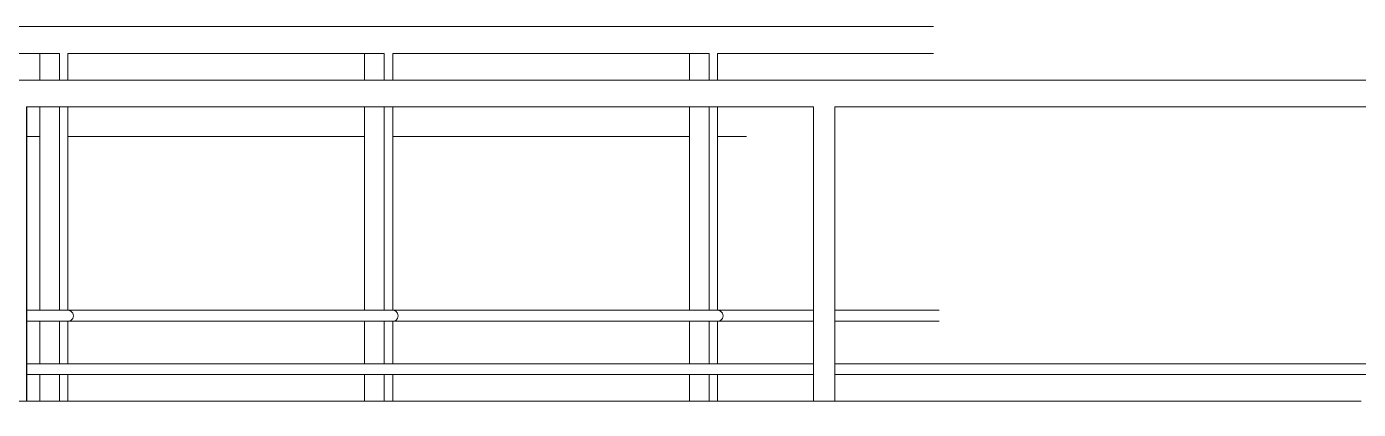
# Model space of a CAD drawing. Header units: millimetres. Extents: x -46169 to 174149, y -86316 to 18123.
# Drawn here: x 115687 to 118175, y -67873 to -67158 of the extents above; entities that cross this region are included whole.
import ezdxf

# ---------------------------------------------------------------- set-up
doc = ezdxf.new("R2010")
doc.units = ezdxf.units.MM
doc.header["$MEASUREMENT"] = 0
doc.linetypes.add('Wipeout_Contour', pattern=[1000, 0, -1000])
doc.layers.add('A04_A04_1_New_A-25-M_Curtain_Wall', color=7, linetype='Continuous')
doc.layers.add('A04_A04_1_New_A-25-M_Wall_Ext', color=7, linetype='Continuous')
doc.layers.add('A04_A04_1_New_A-25-M_Curtain_Wall_Pen_No__87', color=8, linetype='Continuous', lineweight=20)
doc.layers.add('A04_A04_1_New_A-25-M_Wall_Ext_Pen_No__87', color=8, linetype='Continuous', lineweight=20)
doc.layers.add('A04_A04_1_New_A-25-M_Wall_Ext_Pen_No__64', color=7, linetype='Continuous', lineweight=20, true_color=0x606060)

msp = doc.modelspace()

# ---------------------------------------------------------------- wipeouts: each hides what was drawn before it
at = {"color": 254, "linetype": 'Wipeout_Contour', "lineweight": 0, "ltscale": 540277.351558}
msp.add_wipeout([(116970.2, -67207.9), (117381.4, -67207.9), (117381.4, -67157.9), (116970.2, -67157.9)], dxfattribs=at).dxf.layer = 'A04_A04_1_New_A-25-M_Wall_Ext'
at = {"color": 254, "linetype": 'Wipeout_Contour', "lineweight": 0, "ltscale": 535852.514787}
msp.add_wipeout([(115687.5, -67687.9), (115711.8, -67687.9), (115711.8, -67362.9), (115687.5, -67362.9)], dxfattribs=at).dxf.layer = 'A04_A04_1_New_A-25-M_Wall_Ext'
at = {"color": 254, "linetype": 'Wipeout_Contour', "lineweight": 0, "ltscale": 537034.51203}
msp.add_wipeout([(115764.6, -67687.9), (116318.7, -67687.9), (116318.7, -67362.9), (115764.6, -67362.9)], dxfattribs=at).dxf.layer = 'A04_A04_1_New_A-25-M_Wall_Ext'
at = {"color": 254, "linetype": 'Wipeout_Contour', "lineweight": 0, "ltscale": 539018.218971}
msp.add_wipeout([(116371.4, -67687.9), (116858.7, -67687.9), (116858.7, -67362.9), (116371.4, -67362.9)], dxfattribs=at).dxf.layer = 'A04_A04_1_New_A-25-M_Wall_Ext'
at = {"color": 254, "linetype": 'Wipeout_Contour', "lineweight": 0, "ltscale": 540368.603408}
msp.add_wipeout([(117031.9, -67362.9), (116978.2, -67362.9), (116978.2, -67687.9), (117031.9, -67687.9)], dxfattribs=at).dxf.layer = 'A04_A04_1_New_A-25-M_Wall_Ext'
at = {"color": 254, "linetype": 'Wipeout_Contour', "lineweight": 0, "ltscale": 536301.401949}
msp.add_wipeout([(115711.8, -67707.9), (115687.5, -67707.9), (115687.5, -67787.9), (115711.8, -67787.9)], dxfattribs=at).dxf.layer = 'A04_A04_1_New_A-25-M_Wall_Ext'
at = {"color": 254, "linetype": 'Wipeout_Contour', "lineweight": 0, "ltscale": 537482.413041}
msp.add_wipeout([(115764.6, -67707.9), (115764.6, -67787.9), (116318.7, -67787.9), (116318.7, -67707.9)], dxfattribs=at).dxf.layer = 'A04_A04_1_New_A-25-M_Wall_Ext'
at = {"color": 254, "linetype": 'Wipeout_Contour', "lineweight": 0, "ltscale": 539464.471964}
msp.add_wipeout([(116858.7, -67707.9), (116371.4, -67707.9), (116371.4, -67787.9), (116858.7, -67787.9)], dxfattribs=at).dxf.layer = 'A04_A04_1_New_A-25-M_Wall_Ext'
at = {"color": 254, "linetype": 'Wipeout_Contour', "lineweight": 0, "ltscale": 536473.272464}
msp.add_wipeout([(115687.5, -67857.9), (115711.8, -67857.9), (115711.8, -67807.9), (115687.5, -67807.9)], dxfattribs=at).dxf.layer = 'A04_A04_1_New_A-25-M_Wall_Ext'
at = {"color": 254, "linetype": 'Wipeout_Contour', "lineweight": 0, "ltscale": 537653.906553}
msp.add_wipeout([(115764.6, -67807.9), (115764.6, -67857.9), (116318.7, -67857.9), (116318.7, -67807.9)], dxfattribs=at).dxf.layer = 'A04_A04_1_New_A-25-M_Wall_Ext'
at = {"color": 254, "linetype": 'Wipeout_Contour', "lineweight": 0, "ltscale": 539635.335436}
msp.add_wipeout([(116371.4, -67807.9), (116371.4, -67857.9), (116858.7, -67857.9), (116858.7, -67807.9)], dxfattribs=at).dxf.layer = 'A04_A04_1_New_A-25-M_Wall_Ext'

# ---------------------------------------------------------------- next in the draw order: wipeouts: each hides what was drawn before it
at = {"color": 254, "linetype": 'Wipeout_Contour', "lineweight": 0, "ltscale": 401806.505437}
msp.add_wipeout([(115687.4, -67307.9), (115687.4, -67857.9), (115687.5, -67307.9)], dxfattribs=at).dxf.layer = 'A04_A04_1_New_A-25-M_Wall_Ext'
at = {"color": 254, "linetype": 'Wipeout_Contour', "lineweight": 0, "ltscale": 539977.382095}
msp.add_wipeout([(116925.5, -67362.9), (116858.7, -67362.9), (116858.7, -67687.9), (116925.5, -67687.9)], dxfattribs=at).dxf.layer = 'A04_A04_1_New_A-25-M_Wall_Ext'

# ---------------------------------------------------------------- next in the draw order: wipeouts: each hides what was drawn before it
at = {"color": 254, "linetype": 'Wipeout_Contour', "lineweight": 0, "ltscale": 537867.004333}
msp.add_wipeout([(115667.4, -67307.9), (117177.4, -67307.9), (117177.4, -67257.9), (115667.4, -67257.9)], dxfattribs=at).dxf.layer = 'A04_A04_1_New_A-25-M_Wall_Ext'

# ---------------------------------------------------------------- next in the draw order: wipeouts: each hides what was drawn before it
at = {"color": 254, "linetype": 'Wipeout_Contour', "lineweight": 0, "ltscale": 539663.50189}
msp.add_wipeout([(116962.2, -67257.9), (116978.2, -67257.9), (116978.2, -67207.9), (116962.2, -67207.9)], dxfattribs=at).dxf.layer = 'A04_A04_1_New_A-25-M_Wall_Ext'
at = {"color": 254, "linetype": 'Wipeout_Contour', "lineweight": 0, "ltscale": 535993.526535}
msp.add_wipeout([(115764.6, -67307.9), (115748.5, -67307.9), (115748.5, -67687.9), (115764.6, -67687.9)], dxfattribs=at).dxf.layer = 'A04_A04_1_New_A-25-M_Wall_Ext'
at = {"color": 254, "linetype": 'Wipeout_Contour', "lineweight": 0, "ltscale": 538091.840376}
msp.add_wipeout([(116371.4, -67307.9), (116355.3, -67307.9), (116355.3, -67687.9), (116371.4, -67687.9)], dxfattribs=at).dxf.layer = 'A04_A04_1_New_A-25-M_Wall_Ext'
at = {"color": 254, "linetype": 'Wipeout_Contour', "lineweight": 0, "ltscale": 540192.910791}
msp.add_wipeout([(116978.2, -67307.9), (116962.2, -67307.9), (116962.2, -67687.9), (116978.2, -67687.9)], dxfattribs=at).dxf.layer = 'A04_A04_1_New_A-25-M_Wall_Ext'
at = {"color": 254, "linetype": 'Wipeout_Contour', "lineweight": 0, "ltscale": 541081.097785}
msp.add_wipeout([(117157.4, -67307.9), (117157.4, -67857.9), (117197.4, -67857.9), (117197.4, -67307.9)], dxfattribs=at).dxf.layer = 'A04_A04_1_New_A-25-M_Wall_Ext'

# ---------------------------------------------------------------- next in the draw order: linework, layer by layer
at = {"layer": 'A04_A04_1_New_A-25-M_Wall_Ext_Pen_No__87', "linetype": 'Continuous'}
for p, q in [((116371.4, -67362.9), (116858.7, -67362.9)), ((117031.9, -67362.9), (116978.2, -67362.9))]:
    msp.add_line(p, q, dxfattribs=at)

# ---------------------------------------------------------------- next in the draw order: wipeouts: each hides what was drawn before it
at = {"color": 254, "linetype": 'Wipeout_Contour', "lineweight": 0, "ltscale": 539572.120034}
msp.add_wipeout([(116925.5, -67257.9), (116962.2, -67257.9), (116962.2, -67207.9), (116925.5, -67207.9)], dxfattribs=at).dxf.layer = 'A04_A04_1_New_A-25-M_Wall_Ext'
at = {"color": 254, "linetype": 'Wipeout_Contour', "lineweight": 0, "ltscale": 535902.473783}
msp.add_wipeout([(115711.8, -67687.9), (115748.5, -67687.9), (115748.5, -67307.9), (115711.8, -67307.9)], dxfattribs=at).dxf.layer = 'A04_A04_1_New_A-25-M_Wall_Ext'
at = {"color": 254, "linetype": 'Wipeout_Contour', "lineweight": 0, "ltscale": 538000.667089}
msp.add_wipeout([(116355.3, -67307.9), (116318.7, -67307.9), (116318.7, -67687.9), (116355.3, -67687.9)], dxfattribs=at).dxf.layer = 'A04_A04_1_New_A-25-M_Wall_Ext'
at = {"color": 254, "linetype": 'Wipeout_Contour', "lineweight": 0, "ltscale": 540101.618487}
msp.add_wipeout([(116925.5, -67307.9), (116925.5, -67687.9), (116962.2, -67687.9), (116962.2, -67307.9)], dxfattribs=at).dxf.layer = 'A04_A04_1_New_A-25-M_Wall_Ext'
at = {"color": 254, "linetype": 'Wipeout_Contour', "lineweight": 0, "ltscale": 405725.722723}
msp.add_wipeout([(117197.4, -67307.9), (117197.4, -67857.9), (117197.5, -67307.9)], dxfattribs=at).dxf.layer = 'A04_A04_1_New_A-25-M_Wall_Ext'
at = {"color": 254, "linetype": 'Wipeout_Contour', "lineweight": 0, "ltscale": 538882.075625}
msp.add_wipeout([(117157.4, -67787.9), (115687.5, -67787.9), (115687.5, -67789.3), (117157.4, -67789.3)], dxfattribs=at).dxf.layer = 'A04_A04_1_New_A-25-M_Wall_Ext'

# ---------------------------------------------------------------- next in the draw order: linework, layer by layer
at = {"layer": 'A04_A04_1_New_A-25-M_Wall_Ext_Pen_No__64', "linetype": 'Continuous'}
msp.add_line((115687.4, -67307.9), (117157.4, -67307.9), dxfattribs=at)
at = {"layer": 'A04_A04_1_New_A-25-M_Wall_Ext_Pen_No__87', "linetype": 'Continuous'}
for p, q in [((115687.5, -67362.9), (115711.8, -67362.9)), ((115764.6, -67362.9), (116318.7, -67362.9)), ((116925.5, -67362.9), (116858.7, -67362.9))]:
    msp.add_line(p, q, dxfattribs=at)

# ---------------------------------------------------------------- next in the draw order: wipeouts: each hides what was drawn before it
at = {"color": 254, "linetype": 'Wipeout_Contour', "lineweight": 0, "ltscale": 1061988.203704401}
msp.add_wipeout([(109930.2, -67857.9), (109930.2, -67907.9), (109935.2, -67907.9), (109935.2, -67887.9), (118175.2, -67887.9), (118175.2, -67907.9), (118180.2, -67907.9), (118180.2, -67857.9)], dxfattribs=at).dxf.layer = 'A04_A04_1_New_A-25-M_Curtain_Wall'
at = {"color": 254, "linetype": 'Wipeout_Contour', "lineweight": 0, "ltscale": 538512.100624}
msp.add_wipeout([(116363.4, -67207.9), (116970.2, -67207.9), (116970.2, -67157.9), (116363.4, -67157.9)], dxfattribs=at).dxf.layer = 'A04_A04_1_New_A-25-M_Wall_Ext'
at = {"color": 254, "linetype": 'Wipeout_Contour', "lineweight": 0, "ltscale": 543104.822888}
msp.add_wipeout([(117177.4, -67307.9), (118687.4, -67307.9), (118687.4, -67257.9), (117177.4, -67257.9)], dxfattribs=at).dxf.layer = 'A04_A04_1_New_A-25-M_Wall_Ext'
at = {"color": 254, "linetype": 'Wipeout_Contour', "lineweight": 0, "ltscale": 541744.034991}
msp.add_wipeout([(117197.5, -67706.6), (117397.8, -67706.6), (117401.8, -67702.9), (117197.5, -67702.9)], dxfattribs=at).dxf.layer = 'A04_A04_1_New_A-25-M_Wall_Ext'
at = {"color": 254, "linetype": 'Wipeout_Contour', "lineweight": 0, "ltscale": 538887.107657}
msp.add_wipeout([(117157.4, -67789.3), (115687.5, -67789.3), (115687.5, -67792.9), (117157.4, -67792.9)], dxfattribs=at).dxf.layer = 'A04_A04_1_New_A-25-M_Wall_Ext'
at = {"color": 254, "linetype": 'Wipeout_Contour', "lineweight": 0, "ltscale": 544110.127633}
msp.add_wipeout([(118667.4, -67787.9), (117197.5, -67787.9), (117197.5, -67789.3), (118667.4, -67789.3)], dxfattribs=at).dxf.layer = 'A04_A04_1_New_A-25-M_Wall_Ext'

# ---------------------------------------------------------------- next in the draw order: linework, layer by layer
at = {"layer": 'A04_A04_1_New_A-25-M_Wall_Ext_Pen_No__64', "linetype": 'Continuous'}
for p, q in [((116970.2, -67157.9), (117381.4, -67157.9)), ((116925.5, -67257.9), (116925.5, -67207.9)), ((116962.2, -67257.9), (116962.2, -67207.9)), ((116978.2, -67257.9), (116978.2, -67207.9)), ((116978.2, -67207.9), (117381.4, -67207.9)), ((117177.4, -67257.9), (118687.4, -67257.9)), ((117197.4, -67307.9), (118667.4, -67307.9))]:
    msp.add_line(p, q, dxfattribs=at)

# ---------------------------------------------------------------- next in the draw order: wipeouts: each hides what was drawn before it
at = {"color": 254, "linetype": 'Wipeout_Contour', "lineweight": 0, "ltscale": 537560.363264}
msp.add_wipeout([(116371.4, -67207.9), (116355.3, -67207.9), (116355.3, -67257.9), (116371.4, -67257.9)], dxfattribs=at).dxf.layer = 'A04_A04_1_New_A-25-M_Wall_Ext'
at = {"color": 254, "linetype": 'Wipeout_Contour', "lineweight": 0, "ltscale": 541740.096092}
msp.add_wipeout([(117197.5, -67702.9), (117401.8, -67702.9), (117403.3, -67697.9), (117197.5, -67697.9)], dxfattribs=at).dxf.layer = 'A04_A04_1_New_A-25-M_Wall_Ext'
at = {"color": 254, "linetype": 'Wipeout_Contour', "lineweight": 0, "ltscale": 544115.111302}
msp.add_wipeout([(117197.5, -67789.3), (117197.5, -67792.9), (118667.4, -67792.9), (118667.4, -67789.3)], dxfattribs=at).dxf.layer = 'A04_A04_1_New_A-25-M_Wall_Ext'
at = {"color": 254, "linetype": 'Wipeout_Contour', "lineweight": 0, "ltscale": 538895.823612}
msp.add_wipeout([(117157.4, -67792.9), (115687.5, -67792.9), (115687.5, -67797.9), (117157.4, -67797.9)], dxfattribs=at).dxf.layer = 'A04_A04_1_New_A-25-M_Wall_Ext'

# ---------------------------------------------------------------- next in the draw order: wipeouts: each hides what was drawn before it
at = {"color": 254, "linetype": 'Wipeout_Contour', "lineweight": 0, "ltscale": 537469.099876}
msp.add_wipeout([(116355.3, -67207.9), (116318.7, -67207.9), (116318.7, -67257.9), (116355.3, -67257.9)], dxfattribs=at).dxf.layer = 'A04_A04_1_New_A-25-M_Wall_Ext'
at = {"color": 254, "linetype": 'Wipeout_Contour', "lineweight": 0, "ltscale": 541730.098873}
msp.add_wipeout([(117197.5, -67697.9), (117403.3, -67697.9), (117401.8, -67692.9), (117197.5, -67692.9)], dxfattribs=at).dxf.layer = 'A04_A04_1_New_A-25-M_Wall_Ext'
at = {"color": 254, "linetype": 'Wipeout_Contour', "lineweight": 0, "ltscale": 538905.888458}
msp.add_wipeout([(117157.4, -67797.9), (115687.5, -67797.9), (115687.5, -67802.9), (117157.4, -67802.9)], dxfattribs=at).dxf.layer = 'A04_A04_1_New_A-25-M_Wall_Ext'
at = {"color": 254, "linetype": 'Wipeout_Contour', "lineweight": 0, "ltscale": 544123.743557}
msp.add_wipeout([(118667.4, -67792.9), (117197.5, -67792.9), (117197.5, -67797.9), (118667.4, -67797.9)], dxfattribs=at).dxf.layer = 'A04_A04_1_New_A-25-M_Wall_Ext'

# ---------------------------------------------------------------- next in the draw order: wipeouts: each hides what was drawn before it
at = {"color": 254, "linetype": 'Wipeout_Contour', "lineweight": 0, "ltscale": 536409.942449}
msp.add_wipeout([(115756.5, -67207.9), (116363.4, -67207.9), (116363.4, -67157.9), (115756.5, -67157.9)], dxfattribs=at).dxf.layer = 'A04_A04_1_New_A-25-M_Wall_Ext'
at = {"color": 254, "linetype": 'Wipeout_Contour', "lineweight": 0, "ltscale": 541716.721849}
msp.add_wipeout([(117197.5, -67692.9), (117401.8, -67692.9), (117397.8, -67689.3), (117197.5, -67689.3)], dxfattribs=at).dxf.layer = 'A04_A04_1_New_A-25-M_Wall_Ext'
at = {"color": 254, "linetype": 'Wipeout_Contour', "lineweight": 0, "ltscale": 536497.559017}
msp.add_wipeout([(115748.5, -67707.9), (115748.5, -67787.9), (115764.6, -67787.9), (115764.6, -67707.9)], dxfattribs=at).dxf.layer = 'A04_A04_1_New_A-25-M_Wall_Ext'
at = {"color": 254, "linetype": 'Wipeout_Contour', "lineweight": 0, "ltscale": 538593.908173}
msp.add_wipeout([(116355.3, -67787.9), (116371.4, -67787.9), (116371.4, -67707.9), (116355.3, -67707.9)], dxfattribs=at).dxf.layer = 'A04_A04_1_New_A-25-M_Wall_Ext'
at = {"color": 254, "linetype": 'Wipeout_Contour', "lineweight": 0, "ltscale": 540422.841716}
msp.add_wipeout([(116925.5, -67707.9), (116858.7, -67707.9), (116858.7, -67787.9), (116925.5, -67787.9)], dxfattribs=at).dxf.layer = 'A04_A04_1_New_A-25-M_Wall_Ext'
at = {"color": 254, "linetype": 'Wipeout_Contour', "lineweight": 0, "ltscale": 540813.740646}
msp.add_wipeout([(116978.2, -67787.9), (117031.9, -67787.9), (117031.9, -67707.9), (116978.2, -67707.9)], dxfattribs=at).dxf.layer = 'A04_A04_1_New_A-25-M_Wall_Ext'
at = {"color": 254, "linetype": 'Wipeout_Contour', "lineweight": 0, "ltscale": 541740.847981}
msp.add_wipeout([(117197.5, -67707.9), (117392.3, -67707.9), (117397.8, -67706.6), (117197.5, -67706.6)], dxfattribs=at).dxf.layer = 'A04_A04_1_New_A-25-M_Wall_Ext'
at = {"color": 254, "linetype": 'Wipeout_Contour', "lineweight": 0, "ltscale": 538914.605324}
msp.add_wipeout([(117157.4, -67802.9), (115687.5, -67802.9), (115687.5, -67806.6), (117157.4, -67806.6)], dxfattribs=at).dxf.layer = 'A04_A04_1_New_A-25-M_Wall_Ext'
at = {"color": 254, "linetype": 'Wipeout_Contour', "lineweight": 0, "ltscale": 544133.711695}
msp.add_wipeout([(117197.5, -67802.9), (118667.4, -67802.9), (118667.4, -67797.9), (117197.5, -67797.9)], dxfattribs=at).dxf.layer = 'A04_A04_1_New_A-25-M_Wall_Ext'

# ---------------------------------------------------------------- next in the draw order: linework, layer by layer
at = {"layer": 'A04_A04_1_New_A-25-M_Wall_Ext_Pen_No__64', "linetype": 'Continuous'}
for p, q in [((116363.4, -67157.9), (116970.2, -67157.9)), ((116318.7, -67257.9), (116318.7, -67207.9)), ((116355.3, -67257.9), (116355.3, -67207.9)), ((116371.4, -67257.9), (116371.4, -67207.9)), ((116371.4, -67207.9), (116962.2, -67207.9)), ((117392.3, -67707.9), (117197.5, -67707.9)), ((117197.5, -67787.9), (118667.4, -67787.9))]:
    msp.add_line(p, q, dxfattribs=at)

# ---------------------------------------------------------------- next in the draw order: wipeouts: each hides what was drawn before it
at = {"color": 254, "linetype": 'Wipeout_Contour', "lineweight": 0, "ltscale": 535459.96775}
msp.add_wipeout([(115764.6, -67207.9), (115748.5, -67207.9), (115748.5, -67257.9), (115764.6, -67257.9)], dxfattribs=at).dxf.layer = 'A04_A04_1_New_A-25-M_Wall_Ext'
at = {"color": 254, "linetype": 'Wipeout_Contour', "lineweight": 0, "ltscale": 541703.537}
msp.add_wipeout([(117197.5, -67689.3), (117397.8, -67689.3), (117392.3, -67687.9), (117197.5, -67687.9)], dxfattribs=at).dxf.layer = 'A04_A04_1_New_A-25-M_Wall_Ext'
at = {"color": 254, "linetype": 'Wipeout_Contour', "lineweight": 0, "ltscale": 536406.591889}
msp.add_wipeout([(115748.5, -67707.9), (115711.8, -67707.9), (115711.8, -67787.9), (115748.5, -67787.9)], dxfattribs=at).dxf.layer = 'A04_A04_1_New_A-25-M_Wall_Ext'
at = {"color": 254, "linetype": 'Wipeout_Contour', "lineweight": 0, "ltscale": 538502.819941}
msp.add_wipeout([(116318.7, -67707.9), (116318.7, -67787.9), (116355.3, -67787.9), (116355.3, -67707.9)], dxfattribs=at).dxf.layer = 'A04_A04_1_New_A-25-M_Wall_Ext'
at = {"color": 254, "linetype": 'Wipeout_Contour', "lineweight": 0, "ltscale": 540693.02662}
msp.add_wipeout([(116962.2, -67707.9), (116962.2, -67787.9), (116978.2, -67787.9), (116978.2, -67707.9)], dxfattribs=at).dxf.layer = 'A04_A04_1_New_A-25-M_Wall_Ext'
at = {"color": 254, "linetype": 'Wipeout_Contour', "lineweight": 0, "ltscale": 538919.638116}
msp.add_wipeout([(117157.4, -67806.6), (115687.5, -67806.6), (115687.5, -67807.9), (117157.4, -67807.9)], dxfattribs=at).dxf.layer = 'A04_A04_1_New_A-25-M_Wall_Ext'
at = {"color": 254, "linetype": 'Wipeout_Contour', "lineweight": 0, "ltscale": 544142.344778}
msp.add_wipeout([(117197.5, -67806.6), (118667.4, -67806.6), (118667.4, -67802.9), (117197.5, -67802.9)], dxfattribs=at).dxf.layer = 'A04_A04_1_New_A-25-M_Wall_Ext'

# ---------------------------------------------------------------- next in the draw order: linework, layer by layer
at = {"layer": 'A04_A04_1_New_A-25-M_Wall_Ext_Pen_No__64', "linetype": 'Continuous'}
msp.add_line((117392.3, -67687.9), (117197.5, -67687.9), dxfattribs=at)

# ---------------------------------------------------------------- next in the draw order: wipeouts: each hides what was drawn before it
at = {"color": 254, "linetype": 'Wipeout_Contour', "lineweight": 0, "ltscale": 535368.824293}
msp.add_wipeout([(115748.5, -67207.9), (115711.8, -67207.9), (115711.8, -67257.9), (115748.5, -67257.9)], dxfattribs=at).dxf.layer = 'A04_A04_1_New_A-25-M_Wall_Ext'
at = {"color": 254, "linetype": 'Wipeout_Contour', "lineweight": 0, "ltscale": 540601.81882}
msp.add_wipeout([(116962.2, -67707.9), (116925.5, -67707.9), (116925.5, -67787.9), (116962.2, -67787.9)], dxfattribs=at).dxf.layer = 'A04_A04_1_New_A-25-M_Wall_Ext'
at = {"color": 254, "linetype": 'Wipeout_Contour', "lineweight": 0, "ltscale": 540957.214755}
msp.add_wipeout([(116987.3, -67702.9), (116983.9, -67706.6), (117157.4, -67706.6), (117157.4, -67702.9)], dxfattribs=at).dxf.layer = 'A04_A04_1_New_A-25-M_Wall_Ext'
at = {"color": 254, "linetype": 'Wipeout_Contour', "lineweight": 0, "ltscale": 536669.366654}
msp.add_wipeout([(115764.6, -67807.9), (115748.5, -67807.9), (115748.5, -67857.9), (115764.6, -67857.9)], dxfattribs=at).dxf.layer = 'A04_A04_1_New_A-25-M_Wall_Ext'
at = {"color": 254, "linetype": 'Wipeout_Contour', "lineweight": 0, "ltscale": 538765.047273}
msp.add_wipeout([(116371.4, -67807.9), (116355.3, -67807.9), (116355.3, -67857.9), (116371.4, -67857.9)], dxfattribs=at).dxf.layer = 'A04_A04_1_New_A-25-M_Wall_Ext'
at = {"color": 254, "linetype": 'Wipeout_Contour', "lineweight": 0, "ltscale": 540593.401819}
msp.add_wipeout([(116858.7, -67857.9), (116925.5, -67857.9), (116925.5, -67807.9), (116858.7, -67807.9)], dxfattribs=at).dxf.layer = 'A04_A04_1_New_A-25-M_Wall_Ext'
at = {"color": 254, "linetype": 'Wipeout_Contour', "lineweight": 0, "ltscale": 540984.177496}
msp.add_wipeout([(116978.2, -67857.9), (117031.9, -67857.9), (117031.9, -67807.9), (116978.2, -67807.9)], dxfattribs=at).dxf.layer = 'A04_A04_1_New_A-25-M_Wall_Ext'
at = {"color": 254, "linetype": 'Wipeout_Contour', "lineweight": 0, "ltscale": 544147.329209}
msp.add_wipeout([(117197.5, -67807.9), (118667.4, -67807.9), (118667.4, -67806.6), (117197.5, -67806.6)], dxfattribs=at).dxf.layer = 'A04_A04_1_New_A-25-M_Wall_Ext'

# ---------------------------------------------------------------- next in the draw order: linework, layer by layer
at = {"layer": 'A04_A04_1_New_A-25-M_Wall_Ext_Pen_No__64', "linetype": 'Continuous'}
for p, q in [((115667.4, -67257.9), (117177.4, -67257.9)), ((117197.4, -67857.9), (117197.4, -67307.9)), ((117197.5, -67857.9), (117197.5, -67307.9)), ((115687.5, -67787.9), (117157.4, -67787.9)), ((115764.6, -67857.9), (115764.6, -67807.9)), ((116371.4, -67857.9), (116371.4, -67807.9)), ((117197.5, -67807.9), (118667.4, -67807.9))]:
    msp.add_line(p, q, dxfattribs=at)

# ---------------------------------------------------------------- next in the draw order: wipeouts: each hides what was drawn before it
at = {"color": 254, "linetype": 'Wipeout_Contour', "lineweight": 0, "ltscale": 534310.541274}
msp.add_wipeout([(115149.7, -67207.9), (115756.5, -67207.9), (115756.5, -67157.9), (115149.7, -67157.9)], dxfattribs=at).dxf.layer = 'A04_A04_1_New_A-25-M_Wall_Ext'
at = {"color": 254, "linetype": 'Wipeout_Contour', "lineweight": 0, "ltscale": 540952.517052}
msp.add_wipeout([(116988.5, -67697.9), (116987.3, -67702.9), (117157.4, -67702.9), (117157.4, -67697.9)], dxfattribs=at).dxf.layer = 'A04_A04_1_New_A-25-M_Wall_Ext'
at = {"color": 254, "linetype": 'Wipeout_Contour', "lineweight": 0, "ltscale": 536578.428656}
msp.add_wipeout([(115711.8, -67857.9), (115748.5, -67857.9), (115748.5, -67807.9), (115711.8, -67807.9)], dxfattribs=at).dxf.layer = 'A04_A04_1_New_A-25-M_Wall_Ext'
at = {"color": 254, "linetype": 'Wipeout_Contour', "lineweight": 0, "ltscale": 538673.987982}
msp.add_wipeout([(116318.7, -67807.9), (116318.7, -67857.9), (116355.3, -67857.9), (116355.3, -67807.9)], dxfattribs=at).dxf.layer = 'A04_A04_1_New_A-25-M_Wall_Ext'
at = {"color": 254, "linetype": 'Wipeout_Contour', "lineweight": 0, "ltscale": 540863.501493}
msp.add_wipeout([(116962.2, -67807.9), (116962.2, -67857.9), (116978.2, -67857.9), (116978.2, -67807.9)], dxfattribs=at).dxf.layer = 'A04_A04_1_New_A-25-M_Wall_Ext'

# ---------------------------------------------------------------- next in the draw order: linework, layer by layer
at = {"layer": 'A04_A04_1_New_A-25-M_Wall_Ext_Pen_No__64', "linetype": 'Continuous'}
for p, q in [((115149.7, -67157.9), (115756.5, -67157.9)), ((115756.5, -67157.9), (116363.4, -67157.9)), ((115157.7, -67207.9), (115748.5, -67207.9)), ((115711.8, -67257.9), (115711.8, -67207.9)), ((115748.5, -67257.9), (115748.5, -67207.9)), ((115764.6, -67257.9), (115764.6, -67207.9)), ((115764.6, -67207.9), (116355.3, -67207.9)), ((115711.8, -67857.9), (115711.8, -67807.9)), ((115748.5, -67857.9), (115748.5, -67807.9)), ((116318.7, -67857.9), (116318.7, -67807.9)), ((116355.3, -67857.9), (116355.3, -67807.9)), ((116978.2, -67857.9), (116978.2, -67807.9))]:
    msp.add_line(p, q, dxfattribs=at)

# ---------------------------------------------------------------- next in the draw order: wipeouts: each hides what was drawn before it
at = {"color": 254, "linetype": 'Wipeout_Contour', "lineweight": 0, "ltscale": 540942.505282}
msp.add_wipeout([(116987.3, -67692.9), (116988.5, -67697.9), (117157.4, -67697.9), (117157.4, -67692.9)], dxfattribs=at).dxf.layer = 'A04_A04_1_New_A-25-M_Wall_Ext'
at = {"color": 254, "linetype": 'Wipeout_Contour', "lineweight": 0, "ltscale": 540772.322432}
msp.add_wipeout([(116962.2, -67807.9), (116925.5, -67807.9), (116925.5, -67857.9), (116962.2, -67857.9)], dxfattribs=at).dxf.layer = 'A04_A04_1_New_A-25-M_Wall_Ext'

# ---------------------------------------------------------------- next in the draw order: linework, layer by layer
at = {"layer": 'A04_A04_1_New_A-25-M_Curtain_Wall_Pen_No__87', "linetype": 'Continuous'}
msp.add_line((118180.2, -67857.9), (109930.2, -67857.9), dxfattribs=at)
at = {"layer": 'A04_A04_1_New_A-25-M_Wall_Ext_Pen_No__64', "linetype": 'Continuous'}
for p, q in [((115687.5, -67807.9), (117157.4, -67807.9)), ((116925.5, -67857.9), (116925.5, -67807.9)), ((116962.2, -67857.9), (116962.2, -67807.9))]:
    msp.add_line(p, q, dxfattribs=at)

# ---------------------------------------------------------------- next in the draw order: wipeouts: each hides what was drawn before it
at = {"color": 254, "linetype": 'Wipeout_Contour', "lineweight": 0, "ltscale": 540929.861895}
msp.add_wipeout([(116983.9, -67689.3), (116987.3, -67692.9), (117157.4, -67692.9), (117157.4, -67689.3)], dxfattribs=at).dxf.layer = 'A04_A04_1_New_A-25-M_Wall_Ext'
at = {"color": 254, "linetype": 'Wipeout_Contour', "lineweight": 0, "ltscale": 540955.352098}
msp.add_wipeout([(116983.9, -67706.6), (116979.4, -67707.9), (117157.4, -67707.9), (117157.4, -67706.6)], dxfattribs=at).dxf.layer = 'A04_A04_1_New_A-25-M_Wall_Ext'

# ---------------------------------------------------------------- next in the draw order: wipeouts: each hides what was drawn before it
at = {"color": 254, "linetype": 'Wipeout_Contour', "lineweight": 0, "ltscale": 540917.986942}
msp.add_wipeout([(116979.4, -67687.9), (116983.9, -67689.3), (117157.4, -67689.3), (117157.4, -67687.9)], dxfattribs=at).dxf.layer = 'A04_A04_1_New_A-25-M_Wall_Ext'
at = {"color": 254, "linetype": 'Wipeout_Contour', "lineweight": 0, "ltscale": 539610.075233}
msp.add_wipeout([(116380.4, -67702.9), (116377.1, -67706.6), (116983.9, -67706.6), (116987.3, -67702.9)], dxfattribs=at).dxf.layer = 'A04_A04_1_New_A-25-M_Wall_Ext'

# ---------------------------------------------------------------- next in the draw order: linework, layer by layer
at = {"layer": 'A04_A04_1_New_A-25-M_Wall_Ext_Pen_No__64', "linetype": 'Continuous'}
msp.add_line((117157.4, -67857.9), (117157.4, -67307.9), dxfattribs=at)

# ---------------------------------------------------------------- next in the draw order: wipeouts: each hides what was drawn before it
at = {"color": 254, "linetype": 'Wipeout_Contour', "lineweight": 0, "ltscale": 539609.302903}
msp.add_wipeout([(116381.7, -67697.9), (116380.4, -67702.9), (116987.3, -67702.9), (116988.5, -67697.9)], dxfattribs=at).dxf.layer = 'A04_A04_1_New_A-25-M_Wall_Ext'

# ---------------------------------------------------------------- next in the draw order: wipeouts: each hides what was drawn before it
at = {"color": 254, "linetype": 'Wipeout_Contour', "lineweight": 0, "ltscale": 539599.26615}
msp.add_wipeout([(116380.4, -67692.9), (116381.7, -67697.9), (116988.5, -67697.9), (116987.3, -67692.9)], dxfattribs=at).dxf.layer = 'A04_A04_1_New_A-25-M_Wall_Ext'

# ---------------------------------------------------------------- next in the draw order: wipeouts: each hides what was drawn before it
at = {"color": 254, "linetype": 'Wipeout_Contour', "lineweight": 0, "ltscale": 539582.653938}
msp.add_wipeout([(116377.1, -67689.3), (116380.4, -67692.9), (116987.3, -67692.9), (116983.9, -67689.3)], dxfattribs=at).dxf.layer = 'A04_A04_1_New_A-25-M_Wall_Ext'
at = {"color": 254, "linetype": 'Wipeout_Contour', "lineweight": 0, "ltscale": 539601.376161}
msp.add_wipeout([(116377.1, -67706.6), (116372.5, -67707.9), (116979.4, -67707.9), (116983.9, -67706.6)], dxfattribs=at).dxf.layer = 'A04_A04_1_New_A-25-M_Wall_Ext'

# ---------------------------------------------------------------- next in the draw order: linework, layer by layer
at = {"layer": 'A04_A04_1_New_A-25-M_Wall_Ext_Pen_No__64', "linetype": 'Continuous'}
for p, q in [((116925.5, -67787.9), (116925.5, -67707.9)), ((116962.2, -67787.9), (116962.2, -67707.9)), ((116978.2, -67787.9), (116978.2, -67707.9)), ((116979.4, -67707.9), (116983.9, -67706.6)), ((117157.4, -67707.9), (116979.4, -67707.9)), ((116983.9, -67706.6), (116987.3, -67702.9))]:
    msp.add_line(p, q, dxfattribs=at)

# ---------------------------------------------------------------- next in the draw order: wipeouts: each hides what was drawn before it
at = {"color": 254, "linetype": 'Wipeout_Contour', "lineweight": 0, "ltscale": 539563.917093}
msp.add_wipeout([(116372.5, -67687.9), (116377.1, -67689.3), (116983.9, -67689.3), (116979.4, -67687.9)], dxfattribs=at).dxf.layer = 'A04_A04_1_New_A-25-M_Wall_Ext'
at = {"color": 254, "linetype": 'Wipeout_Contour', "lineweight": 0, "ltscale": 537511.932801}
msp.add_wipeout([(115773.6, -67702.9), (115770.2, -67706.6), (116377.1, -67706.6), (116380.4, -67702.9)], dxfattribs=at).dxf.layer = 'A04_A04_1_New_A-25-M_Wall_Ext'

# ---------------------------------------------------------------- next in the draw order: linework, layer by layer
at = {"layer": 'A04_A04_1_New_A-25-M_Wall_Ext_Pen_No__64', "linetype": 'Continuous'}
for p, q in [((116925.5, -67687.9), (116925.5, -67307.9)), ((116962.2, -67687.9), (116962.2, -67307.9)), ((116978.2, -67687.9), (116978.2, -67307.9)), ((117157.4, -67687.9), (116979.4, -67687.9)), ((116983.9, -67689.3), (116979.4, -67687.9)), ((116987.3, -67692.9), (116983.9, -67689.3)), ((116988.5, -67697.9), (116987.3, -67692.9)), ((116987.3, -67702.9), (116988.5, -67697.9))]:
    msp.add_line(p, q, dxfattribs=at)

# ---------------------------------------------------------------- next in the draw order: wipeouts: each hides what was drawn before it
at = {"color": 254, "linetype": 'Wipeout_Contour', "lineweight": 0, "ltscale": 537511.116104}
msp.add_wipeout([(115774.8, -67697.9), (115773.6, -67702.9), (116380.4, -67702.9), (116381.7, -67697.9)], dxfattribs=at).dxf.layer = 'A04_A04_1_New_A-25-M_Wall_Ext'

# ---------------------------------------------------------------- next in the draw order: wipeouts: each hides what was drawn before it
at = {"color": 254, "linetype": 'Wipeout_Contour', "lineweight": 0, "ltscale": 537501.040171}
msp.add_wipeout([(115773.6, -67692.9), (115774.8, -67697.9), (116381.7, -67697.9), (116380.4, -67692.9)], dxfattribs=at).dxf.layer = 'A04_A04_1_New_A-25-M_Wall_Ext'

# ---------------------------------------------------------------- next in the draw order: wipeouts: each hides what was drawn before it
at = {"color": 254, "linetype": 'Wipeout_Contour', "lineweight": 0, "ltscale": 537484.404464}
msp.add_wipeout([(115770.2, -67689.3), (115773.6, -67692.9), (116380.4, -67692.9), (116377.1, -67689.3)], dxfattribs=at).dxf.layer = 'A04_A04_1_New_A-25-M_Wall_Ext'
at = {"color": 254, "linetype": 'Wipeout_Contour', "lineweight": 0, "ltscale": 537503.271398}
msp.add_wipeout([(115770.2, -67706.6), (115765.7, -67707.9), (116372.5, -67707.9), (116377.1, -67706.6)], dxfattribs=at).dxf.layer = 'A04_A04_1_New_A-25-M_Wall_Ext'

# ---------------------------------------------------------------- next in the draw order: linework, layer by layer
at = {"layer": 'A04_A04_1_New_A-25-M_Wall_Ext_Pen_No__64', "linetype": 'Continuous'}
for p, q in [((116318.7, -67787.9), (116318.7, -67707.9)), ((116355.3, -67787.9), (116355.3, -67707.9)), ((116371.4, -67787.9), (116371.4, -67707.9)), ((116372.5, -67707.9), (116377.1, -67706.6)), ((116979.4, -67707.9), (116372.5, -67707.9)), ((116377.1, -67706.6), (116380.4, -67702.9))]:
    msp.add_line(p, q, dxfattribs=at)

# ---------------------------------------------------------------- next in the draw order: wipeouts: each hides what was drawn before it
at = {"color": 254, "linetype": 'Wipeout_Contour', "lineweight": 0, "ltscale": 537465.6661}
msp.add_wipeout([(115765.7, -67687.9), (115770.2, -67689.3), (116377.1, -67689.3), (116372.5, -67687.9)], dxfattribs=at).dxf.layer = 'A04_A04_1_New_A-25-M_Wall_Ext'
at = {"color": 254, "linetype": 'Wipeout_Contour', "lineweight": 0, "ltscale": 536317.896038}
msp.add_wipeout([(115687.5, -67706.6), (115770.2, -67706.6), (115773.6, -67702.9), (115687.5, -67702.9)], dxfattribs=at).dxf.layer = 'A04_A04_1_New_A-25-M_Wall_Ext'

# ---------------------------------------------------------------- next in the draw order: linework, layer by layer
at = {"layer": 'A04_A04_1_New_A-25-M_Wall_Ext_Pen_No__64', "linetype": 'Continuous'}
for p, q in [((116318.7, -67687.9), (116318.7, -67307.9)), ((116355.3, -67687.9), (116355.3, -67307.9)), ((116371.4, -67687.9), (116371.4, -67307.9)), ((116979.4, -67687.9), (116372.5, -67687.9)), ((116377.1, -67689.3), (116372.5, -67687.9)), ((116380.4, -67692.9), (116377.1, -67689.3)), ((116381.7, -67697.9), (116380.4, -67692.9)), ((116380.4, -67702.9), (116381.7, -67697.9))]:
    msp.add_line(p, q, dxfattribs=at)

# ---------------------------------------------------------------- next in the draw order: wipeouts: each hides what was drawn before it
at = {"color": 254, "linetype": 'Wipeout_Contour', "lineweight": 0, "ltscale": 536313.080936}
msp.add_wipeout([(115687.5, -67702.9), (115773.6, -67702.9), (115774.8, -67697.9), (115687.5, -67697.9)], dxfattribs=at).dxf.layer = 'A04_A04_1_New_A-25-M_Wall_Ext'

# ---------------------------------------------------------------- next in the draw order: wipeouts: each hides what was drawn before it
at = {"color": 254, "linetype": 'Wipeout_Contour', "lineweight": 0, "ltscale": 536302.982559}
msp.add_wipeout([(115687.5, -67697.9), (115774.8, -67697.9), (115773.6, -67692.9), (115687.5, -67692.9)], dxfattribs=at).dxf.layer = 'A04_A04_1_New_A-25-M_Wall_Ext'

# ---------------------------------------------------------------- next in the draw order: wipeouts: each hides what was drawn before it
at = {"color": 254, "linetype": 'Wipeout_Contour', "lineweight": 0, "ltscale": 536290.306561}
msp.add_wipeout([(115687.5, -67692.9), (115773.6, -67692.9), (115770.2, -67689.3), (115687.5, -67689.3)], dxfattribs=at).dxf.layer = 'A04_A04_1_New_A-25-M_Wall_Ext'
at = {"color": 254, "linetype": 'Wipeout_Contour', "lineweight": 0, "ltscale": 536316.114457}
msp.add_wipeout([(115687.5, -67707.9), (115765.7, -67707.9), (115770.2, -67706.6), (115687.5, -67706.6)], dxfattribs=at).dxf.layer = 'A04_A04_1_New_A-25-M_Wall_Ext'

# ---------------------------------------------------------------- next in the draw order: linework, layer by layer
at = {"layer": 'A04_A04_1_New_A-25-M_Wall_Ext_Pen_No__64', "linetype": 'Continuous'}
for p, q in [((115765.7, -67707.9), (115687.5, -67707.9)), ((115711.8, -67787.9), (115711.8, -67707.9)), ((115748.5, -67787.9), (115748.5, -67707.9)), ((115764.6, -67787.9), (115764.6, -67707.9)), ((115765.7, -67707.9), (115770.2, -67706.6)), ((116372.5, -67707.9), (115765.7, -67707.9)), ((115770.2, -67706.6), (115773.6, -67702.9))]:
    msp.add_line(p, q, dxfattribs=at)

# ---------------------------------------------------------------- next in the draw order: wipeouts: each hides what was drawn before it
at = {"color": 254, "linetype": 'Wipeout_Contour', "lineweight": 0, "ltscale": 536278.426073}
msp.add_wipeout([(115687.5, -67689.3), (115770.2, -67689.3), (115765.7, -67687.9), (115687.5, -67687.9)], dxfattribs=at).dxf.layer = 'A04_A04_1_New_A-25-M_Wall_Ext'

# ---------------------------------------------------------------- next in the draw order: linework, layer by layer
at = {"layer": 'A04_A04_1_New_A-25-M_Wall_Ext_Pen_No__64', "linetype": 'Continuous'}
for p, q in [((115687.4, -67857.9), (115687.4, -67307.9)), ((115687.5, -67857.9), (115687.5, -67307.9)), ((115711.8, -67687.9), (115711.8, -67307.9)), ((115748.5, -67687.9), (115748.5, -67307.9)), ((115764.6, -67687.9), (115764.6, -67307.9)), ((115765.7, -67687.9), (115687.5, -67687.9)), ((116372.5, -67687.9), (115765.7, -67687.9)), ((115770.2, -67689.3), (115765.7, -67687.9)), ((115773.6, -67692.9), (115770.2, -67689.3)), ((115774.8, -67697.9), (115773.6, -67692.9)), ((115773.6, -67702.9), (115774.8, -67697.9))]:
    msp.add_line(p, q, dxfattribs=at)

doc.saveas('drawing.dxf')
